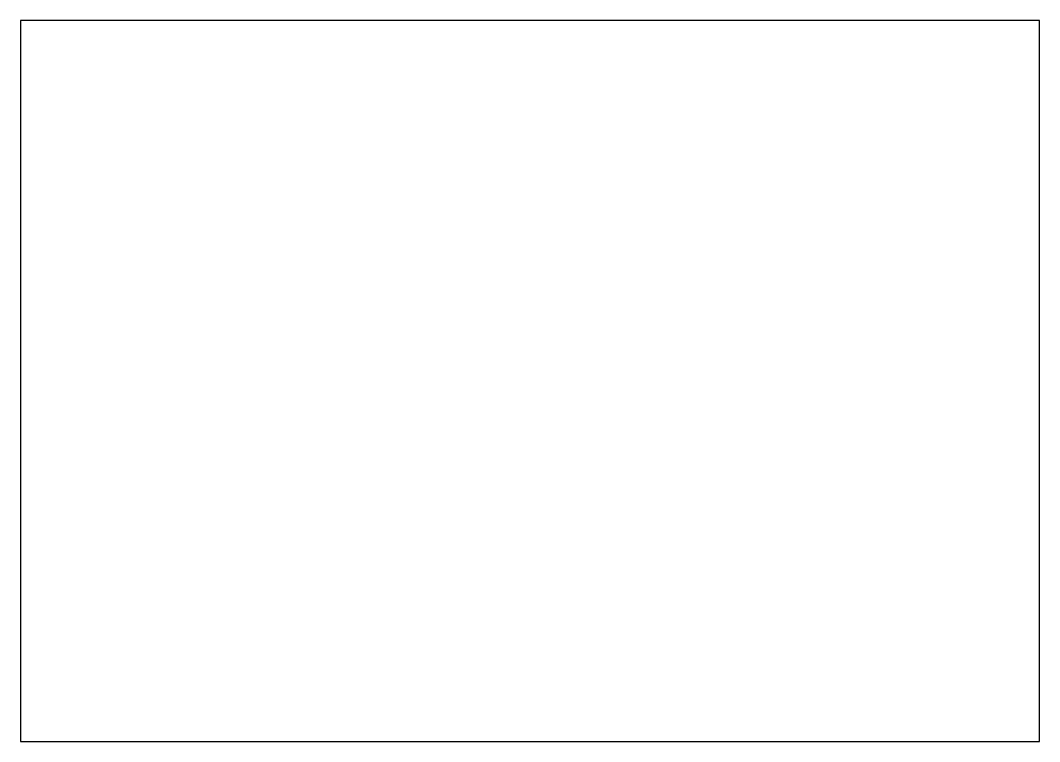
# Model space of a CAD drawing. Header units: millimetres. Extents: x 0 to 14510, y -7775 to 297.
# Drawn here: x 0 to 420, y 0 to 297 of the extents above; entities that cross this region are included whole.
import ezdxf

# ---------------------------------------------------------------- set-up
doc = ezdxf.new("R2010")
doc.units = ezdxf.units.MM
doc.layers.add('PDF20_Solid Fills', color=7, linetype='Continuous')
doc.layers.add('PDF21_Solid Fills', color=7, linetype='Continuous')

msp = doc.modelspace()

# ---------------------------------------------------------------- hatches: boundary and pattern name
at = {"layer": 'PDF20_Solid Fills', "transparency": 33554559}
h = msp.add_hatch(color=256, dxfattribs=at)
h.paths.add_polyline_path([(7.73, 10.34), (7.73, 10.34)], flags=0)
h.paths.add_polyline_path([(7.73, 10.31), (7.73, 10.31)], flags=0)
h.paths.add_polyline_path([(7.77, 10.3, 0.001027), (7.76, 10.3)], flags=0)
h.paths.add_polyline_path([(7.77, 10.3, 0.001023), (7.77, 10.31)], flags=0)
at = {"layer": 'PDF20_Solid Fills', "true_color": 0x0c0c0c, "transparency": 33554559}
h = msp.add_hatch(color=28, dxfattribs=at)
h.paths.add_polyline_path([(1.64, 6.9), (1.64, 6.9)], flags=0)
h.paths.add_polyline_path([(1.62, 6.9), (1.62, 6.9)], flags=0)
h.paths.add_polyline_path([(1.62, 6.9, 0.004253), (1.62, 6.9)], flags=0)
h.paths.add_polyline_path([(1.64, 6.9, 0.002323), (1.64, 6.9)], flags=0)
h = msp.add_hatch(color=28, dxfattribs=at)
h.paths.add_polyline_path([(1.64, 6.86), (1.64, 6.85)], flags=0)
h.paths.add_polyline_path([(1.62, 6.85), (1.62, 6.86)], flags=0)
h.paths.add_polyline_path([(1.62, 6.86, 0.011986), (1.62, 6.86)], flags=0)
h.paths.add_polyline_path([(1.64, 6.86, 0.010056), (1.64, 6.86)], flags=0)
h = msp.add_hatch(color=28, dxfattribs=at)
h.paths.add_polyline_path([(1.64, 6.83), (1.64, 6.83)], flags=0)
h.paths.add_polyline_path([(1.62, 6.83), (1.62, 6.83)], flags=0)
h.paths.add_polyline_path([(1.62, 6.84, 0.00804), (1.62, 6.83)], flags=0)
h.paths.add_polyline_path([(1.64, 6.83, 0.00611), (1.64, 6.84)], flags=0)
h = msp.add_hatch(color=28, dxfattribs=at)
h.paths.add_polyline_path([(1.67, 5.56), (1.67, 5.56)], flags=0)
h.paths.add_polyline_path([(1.66, 5.56), (1.66, 5.56)], flags=0)
h.paths.add_polyline_path([(1.66, 5.55), (1.66, 5.55)], flags=0)
h.paths.add_polyline_path([(1.66, 5.56), (1.65, 5.56)], flags=0)
h.paths.add_polyline_path([(1.66, 5.55), (1.66, 5.55)], flags=0)
h.paths.add_polyline_path([(1.67, 5.56), (1.67, 5.56)], flags=0)
h.paths.add_polyline_path([(1.67, 5.56), (1.67, 5.55)], flags=0)
h.paths.add_polyline_path([(1.67, 5.55), (1.67, 5.55)], flags=0)
h.paths.add_polyline_path([(1.67, 5.56), (1.67, 5.56)], flags=0)
h = msp.add_hatch(color=28, dxfattribs=at)
h.paths.add_polyline_path([(1.66, 4.74), (1.66, 4.74)], flags=0)
h.paths.add_polyline_path([(1.65, 4.74), (1.65, 4.74)], flags=0)
h.paths.add_polyline_path([(1.67, 4.74), (1.67, 4.73)], flags=0)
h.paths.add_polyline_path([(1.66, 4.73), (1.67, 4.73)], flags=0)
h.paths.add_polyline_path([(1.67, 4.74), (1.67, 4.74)], flags=0)
h = msp.add_hatch(color=28, dxfattribs=at)
h.paths.add_polyline_path([(1.67, 4.66), (1.67, 4.66)], flags=0)
h.paths.add_polyline_path([(1.65, 4.66), (1.65, 4.66)], flags=0)
h.paths.add_polyline_path([(1.67, 4.67), (1.67, 4.67)], flags=0)
h = msp.add_hatch(color=28, dxfattribs=at)
h.paths.add_polyline_path([(1.66, 5.53), (1.66, 5.53)], flags=0)
h.paths.add_polyline_path([(1.66, 5.53), (1.66, 5.53)], flags=0)
h.paths.add_polyline_path([(1.66, 5.53), (1.66, 5.53)], flags=0)
h.paths.add_polyline_path([(1.67, 5.53), (1.67, 5.53)], flags=0)
h.paths.add_polyline_path([(1.67, 5.53), (1.67, 5.53)], flags=0)
h.paths.add_polyline_path([(1.66, 5.53), (1.66, 5.53)], flags=0)
h.paths.add_polyline_path([(1.66, 5.53), (1.66, 5.53)], flags=0)
h.paths.add_polyline_path([(1.66, 5.52), (1.66, 5.52), (1.66, 5.52)], flags=0)
h.paths.add_polyline_path([(1.67, 5.52), (1.67, 5.52)], flags=0)
at = {"layer": 'PDF20_Solid Fills', "transparency": 33554559}
h = msp.add_hatch(color=256, dxfattribs=at)
h.paths.add_polyline_path([(1.71, 5), (1.71, 5)], flags=0)
h.paths.add_polyline_path([(1.72, 5), (1.72, 5)], flags=0)
h.paths.add_polyline_path([(1.72, 5), (1.72, 5)], flags=0)
h.paths.add_polyline_path([(1.72, 5), (1.72, 5.01)], flags=0)
h.paths.add_polyline_path([(1.71, 5), (1.71, 5)], flags=0)
h.paths.add_polyline_path([(1.71, 5), (1.71, 5)], flags=0)
h = msp.add_hatch(color=256, dxfattribs=at)
h.paths.add_polyline_path([(1.71, 4.96), (1.71, 4.96)], flags=0)
h.paths.add_polyline_path([(1.71, 4.97), (1.71, 4.97)], flags=0)
h.paths.add_polyline_path([(1.71, 4.96), (1.72, 4.96)], flags=0)
h.paths.add_polyline_path([(1.72, 4.96), (1.72, 4.96)], flags=0)
h.paths.add_polyline_path([(1.72, 4.96), (1.72, 4.96)], flags=0)
h.paths.add_polyline_path([(1.72, 4.96), (1.72, 4.96)], flags=0)
h = msp.add_hatch(color=256, dxfattribs=at)
h.paths.add_polyline_path([(1.72, 4.92), (1.72, 4.92), (1.72, 4.92)], flags=0)
h.paths.add_polyline_path([(1.72, 4.92), (1.72, 4.92), (1.72, 4.92)], flags=0)
h.paths.add_polyline_path([(1.72, 4.92), (1.72, 4.92)], flags=0)
h.paths.add_polyline_path([(1.72, 4.91), (1.72, 4.91)], flags=0)
h.paths.add_polyline_path([(1.71, 4.92), (1.71, 4.92)], flags=0)
h.paths.add_polyline_path([(1.71, 4.92), (1.71, 4.92), (1.71, 4.92), (1.71, 4.92)], flags=0)
h.paths.add_polyline_path([(1.71, 4.92), (1.71, 4.92)], flags=0)
h.paths.add_polyline_path([(1.72, 4.91), (1.72, 4.91)], flags=0)
at = {"layer": 'PDF20_Solid Fills', "true_color": 0x0c0c0c, "transparency": 33554559}
h = msp.add_hatch(color=28, dxfattribs=at)
h.paths.add_polyline_path([(1.71, 4.57), (1.71, 4.57)], flags=0)
h.paths.add_polyline_path([(1.72, 4.57), (1.72, 4.57)], flags=0)
h.paths.add_polyline_path([(1.72, 4.57), (1.72, 4.57), (1.72, 4.57)], flags=0)
h.paths.add_polyline_path([(1.71, 4.57), (1.71, 4.57), (1.71, 4.57), (1.71, 4.57)], flags=0)
h.paths.add_polyline_path([(1.71, 4.57), (1.71, 4.57), (1.71, 4.57), (1.71, 4.57)], flags=0)
h.paths.add_polyline_path([(1.72, 4.57), (1.72, 4.57)], flags=0)
h = msp.add_hatch(color=28, dxfattribs=at)
h.paths.add_polyline_path([(1.72, 4.55), (1.72, 4.55)], flags=0)
h.paths.add_polyline_path([(1.71, 4.55), (1.71, 4.55)], flags=0)
h.paths.add_polyline_path([(1.71, 4.55), (1.71, 4.55)], flags=0)
h.paths.add_polyline_path([(1.71, 4.55), (1.71, 4.55)], flags=0)
h.paths.add_polyline_path([(1.71, 4.55), (1.71, 4.55)], flags=0)
h.paths.add_polyline_path([(1.71, 4.55), (1.71, 4.55)], flags=0)
h.paths.add_polyline_path([(1.71, 4.55), (1.71, 4.55)], flags=0)
h.paths.add_polyline_path([(1.71, 4.55), (1.72, 4.55), (1.72, 4.55)], flags=0)
h.paths.add_polyline_path([(1.72, 4.55), (1.72, 4.55)], flags=0)
h.paths.add_polyline_path([(1.72, 4.55), (1.72, 4.55)], flags=0)
h = msp.add_hatch(color=28, dxfattribs=at)
h.paths.add_polyline_path([(1.73, 4.81), (1.73, 4.81)], flags=0)
h.paths.add_polyline_path([(1.73, 4.81), (1.73, 4.81)], flags=0)
h.paths.add_polyline_path([(1.73, 4.8), (1.72, 4.8)], flags=0)
h.paths.add_polyline_path([(1.72, 4.8), (1.72, 4.81)], flags=0)
h.paths.add_polyline_path([(1.72, 4.81), (1.72, 4.81)], flags=0)
h.paths.add_polyline_path([(1.72, 4.8), (1.72, 4.8), (1.73, 4.8), (1.73, 4.8)], flags=0)
h.paths.add_polyline_path([(1.73, 4.8), (1.73, 4.8)], flags=0)
h.paths.add_polyline_path([(1.73, 4.81), (1.73, 4.8)], flags=0)
h.paths.add_polyline_path([(1.73, 4.8), (1.73, 4.8)], flags=0)
h.paths.add_polyline_path([(1.73, 4.8), (1.73, 4.81)], flags=0)
at = {"layer": 'PDF20_Solid Fills', "transparency": 33554559}
h = msp.add_hatch(color=256, dxfattribs=at)
h.paths.add_polyline_path([(1.73, 6.8), (1.73, 6.8)], flags=0)
h.paths.add_polyline_path([(1.74, 6.8), (1.74, 6.8)], flags=0)
h.paths.add_polyline_path([(1.74, 6.81), (1.74, 6.81)], flags=0)
h.paths.add_polyline_path([(1.74, 6.81), (1.74, 6.81), (1.73, 6.81)], flags=0)
h.paths.add_polyline_path([(1.73, 6.81), (1.73, 6.81)], flags=0)
h.paths.add_polyline_path([(1.74, 6.81), (1.74, 6.81)], flags=0)
h.paths.add_polyline_path([(1.74, 6.81), (1.74, 6.8)], flags=0)
h.paths.add_polyline_path([(1.73, 6.81), (1.73, 6.81)], flags=0)
h.paths.add_polyline_path([(1.73, 6.81), (1.73, 6.81), (1.73, 6.81)], flags=0)
h.paths.add_polyline_path([(1.73, 6.81), (1.73, 6.81), (1.74, 6.81), (1.74, 6.81)], flags=0)
at = {"layer": 'PDF20_Solid Fills', "true_color": 0x0c0c0c, "transparency": 33554559}
h = msp.add_hatch(color=28, dxfattribs=at)
h.paths.add_polyline_path([(1.74, 4.99), (1.74, 4.99)], flags=0)
h.paths.add_polyline_path([(1.74, 4.99), (1.74, 4.99)], flags=0)
h.paths.add_polyline_path([(1.73, 4.99), (1.73, 4.99), (1.73, 4.99), (1.73, 4.99)], flags=0)
h.paths.add_polyline_path([(1.73, 4.99), (1.73, 4.99), (1.73, 4.99)], flags=0)
h.paths.add_polyline_path([(1.73, 4.99), (1.73, 4.99)], flags=0)
h.paths.add_polyline_path([(1.73, 4.99), (1.73, 4.99), (1.73, 4.99), (1.73, 4.99)], flags=0)
h = msp.add_hatch(color=28, dxfattribs=at)
h.paths.add_polyline_path([(1.73, 4.97), (1.73, 4.97)], flags=0)
h.paths.add_polyline_path([(1.74, 4.97), (1.74, 4.98)], flags=0)
h.paths.add_polyline_path([(1.73, 4.98), (1.73, 4.98)], flags=0)
h.paths.add_polyline_path([(1.74, 4.98), (1.74, 4.98), (1.74, 4.98)], flags=0)
h.paths.add_polyline_path([(1.73, 4.98), (1.73, 4.98)], flags=0)
h.paths.add_polyline_path([(1.73, 4.98), (1.73, 4.98), (1.73, 4.98)], flags=0)
h.paths.add_polyline_path([(1.73, 4.98), (1.73, 4.98), (1.73, 4.98), (1.73, 4.98)], flags=0)
h = msp.add_hatch(color=28, dxfattribs=at)
h.paths.add_polyline_path([(1.73, 4.96), (1.73, 4.96)], flags=0)
h.paths.add_polyline_path([(1.73, 4.97), (1.73, 4.97)], flags=0)
h.paths.add_polyline_path([(1.74, 4.96), (1.74, 4.96)], flags=0)
h.paths.add_polyline_path([(1.73, 4.96), (1.73, 4.96), (1.73, 4.96), (1.73, 4.96)], flags=0)
h.paths.add_polyline_path([(1.73, 4.96), (1.73, 4.96), (1.73, 4.96)], flags=0)
h.paths.add_polyline_path([(1.73, 4.97), (1.73, 4.97)], flags=0)
h.paths.add_polyline_path([(1.73, 4.97), (1.73, 4.97), (1.73, 4.97), (1.73, 4.97)], flags=0)
h = msp.add_hatch(color=28, dxfattribs=at)
h.paths.add_polyline_path([(1.73, 4.97), (1.73, 4.97)], flags=0)
h.paths.add_polyline_path([(1.74, 4.97), (1.74, 4.97)], flags=0)
h.paths.add_polyline_path([(1.73, 4.97), (1.73, 4.97)], flags=0)
h.paths.add_polyline_path([(1.74, 4.97), (1.74, 4.97)], flags=0)
h.paths.add_polyline_path([(1.73, 4.97), (1.73, 4.97), (1.73, 4.97), (1.73, 4.97)], flags=0)
h.paths.add_polyline_path([(1.73, 4.97), (1.73, 4.97)], flags=0)
h.paths.add_polyline_path([(1.73, 4.97), (1.73, 4.97), (1.73, 4.97)], flags=0)
h.paths.add_polyline_path([(1.73, 4.97), (1.73, 4.97), (1.73, 4.97), (1.73, 4.97)], flags=0)
h = msp.add_hatch(color=28, dxfattribs=at)
h.paths.add_polyline_path([(1.74, 4.95), (1.74, 4.95)], flags=0)
h.paths.add_polyline_path([(1.74, 4.95), (1.74, 4.95)], flags=0)
h.paths.add_polyline_path([(1.73, 4.94), (1.73, 4.94), (1.73, 4.94), (1.73, 4.94)], flags=0)
h.paths.add_polyline_path([(1.73, 4.94), (1.73, 4.94)], flags=0)
h.paths.add_polyline_path([(1.73, 4.95), (1.73, 4.95), (1.73, 4.95)], flags=0)
h.paths.add_polyline_path([(1.73, 4.95), (1.73, 4.95), (1.73, 4.95), (1.73, 4.95)], flags=0)
at = {"layer": 'PDF20_Solid Fills', "transparency": 33554559}
h = msp.add_hatch(color=256, dxfattribs=at)
h.paths.add_polyline_path([(1.85, 5.89), (1.85, 5.89)], flags=0)
h.paths.add_polyline_path([(1.85, 5.89), (1.85, 5.89)], flags=0)
h.paths.add_polyline_path([(1.84, 5.89), (1.84, 5.89)], flags=0)
h.paths.add_polyline_path([(1.84, 5.89), (1.84, 5.89), (1.84, 5.89), (1.84, 5.89)], flags=0)
h.paths.add_polyline_path([(1.85, 5.89), (1.85, 5.89)], flags=0)
at = {"layer": 'PDF20_Solid Fills', "true_color": 0x0c0c0c, "transparency": 33554559}
h = msp.add_hatch(color=28, dxfattribs=at)
h.paths.add_polyline_path([(2.09, 4.64), (2.08, 4.65)], flags=0)
h.paths.add_polyline_path([(2.08, 4.64), (2.08, 4.64)], flags=0)
h.paths.add_polyline_path([(2.08, 4.64), (2.08, 4.64)], flags=0)
h.paths.add_polyline_path([(2.08, 4.64), (2.08, 4.64), (2.08, 4.64)], flags=0)
h.paths.add_polyline_path([(2.08, 4.65), (2.08, 4.65)], flags=0)
h = msp.add_hatch(color=28, dxfattribs=at)
h.paths.add_polyline_path([(2.09, 4.62), (2.08, 4.62)], flags=0)
h.paths.add_polyline_path([(2.08, 4.62), (2.08, 4.62)], flags=0)
h.paths.add_polyline_path([(2.08, 4.62), (2.08, 4.62)], flags=0)
h.paths.add_polyline_path([(2.08, 4.62), (2.08, 4.62), (2.08, 4.62)], flags=0)
h.paths.add_polyline_path([(2.08, 4.62), (2.08, 4.62)], flags=0)
h = msp.add_hatch(color=28, dxfattribs=at)
h.paths.add_polyline_path([(2.08, 4.6), (2.08, 4.6)], flags=0)
h.paths.add_polyline_path([(2.08, 4.6), (2.08, 4.6)], flags=0)
h.paths.add_polyline_path([(2.08, 4.6), (2.08, 4.6)], flags=0)
h.paths.add_polyline_path([(2.08, 4.6), (2.08, 4.6)], flags=0)
h = msp.add_hatch(color=28, dxfattribs=at)
h.paths.add_polyline_path([(2.08, 4.55), (2.08, 4.55)], flags=0)
h.paths.add_polyline_path([(2.08, 4.55), (2.08, 4.55)], flags=0)
h.paths.add_polyline_path([(2.08, 4.55), (2.08, 4.55)], flags=0)
h.paths.add_polyline_path([(2.08, 4.56), (2.08, 4.56)], flags=0)
at = {"layer": 'PDF20_Solid Fills', "transparency": 33554559}
h = msp.add_hatch(color=256, dxfattribs=at)
h.paths.add_polyline_path([(2.3, 6.1), (2.3, 6.1), (2.3, 6.1)], flags=0)
h.paths.add_polyline_path([(2.3, 6.1), (2.3, 6.1), (2.3, 6.1), (2.3, 6.1), (2.3, 6.1), (2.3, 6.1)], flags=0)
h.paths.add_polyline_path([(2.3, 6.1), (2.3, 6.1)], flags=0)
h.paths.add_polyline_path([(2.3, 6.1), (2.31, 6.1)], flags=0)
h.paths.add_polyline_path([(2.31, 6.1), (2.31, 6.1)], flags=0)
h.paths.add_polyline_path([(2.31, 6.11), (2.31, 6.11)], flags=0)
h.paths.add_polyline_path([(2.31, 6.1), (2.31, 6.1)], flags=0)
h.paths.add_polyline_path([(2.3, 6.1), (2.3, 6.1), (2.3, 6.1), (2.3, 6.1), (2.3, 6.1)], flags=0)
h.paths.add_polyline_path([(2.3, 6.1), (2.3, 6.1), (2.3, 6.1)], flags=0)
h.paths.add_polyline_path([(2.31, 6.1), (2.31, 6.1)], flags=0)
h = msp.add_hatch(color=256, dxfattribs=at)
h.paths.add_polyline_path([(2.36, 6.86), (2.36, 6.86)], flags=0)
h.paths.add_polyline_path([(2.37, 6.86), (2.37, 6.86)], flags=0)
h.paths.add_polyline_path([(2.36, 6.86), (2.36, 6.86)], flags=0)
h.paths.add_polyline_path([(2.37, 6.86), (2.37, 6.86), (2.37, 6.86)], flags=0)
h.paths.add_polyline_path([(2.37, 6.86), (2.36, 6.86)], flags=0)
h.paths.add_polyline_path([(2.36, 6.86), (2.36, 6.86)], flags=0)
h.paths.add_polyline_path([(2.36, 6.86), (2.36, 6.86), (2.36, 6.86)], flags=0)
h.paths.add_polyline_path([(2.36, 6.86), (2.36, 6.86)], flags=0)
h.paths.add_polyline_path([(2.36, 6.86), (2.37, 6.86)], flags=0)
h = msp.add_hatch(color=256, dxfattribs=at)
h.paths.add_polyline_path([(2.37, 5.25), (2.38, 5.24)], flags=0)
h.paths.add_polyline_path([(2.37, 5.24), (2.37, 5.24)], flags=0)
h.paths.add_polyline_path([(2.37, 5.25), (2.37, 5.25)], flags=0)
h.paths.add_polyline_path([(2.38, 5.25), (2.38, 5.25)], flags=0)
h.paths.add_polyline_path([(2.38, 5.25), (2.38, 5.25)], flags=0)
h.paths.add_polyline_path([(2.38, 5.25), (2.38, 5.25)], flags=0)
h.paths.add_polyline_path([(2.37, 5.24), (2.38, 5.24), (2.38, 5.24)], flags=0)
h = msp.add_hatch(color=256, dxfattribs=at)
h.paths.add_polyline_path([(2.39, 6.8), (2.39, 6.8)], flags=0)
h.paths.add_polyline_path([(2.38, 6.79), (2.38, 6.79)], flags=0)
h.paths.add_polyline_path([(2.38, 6.8), (2.38, 6.8), (2.38, 6.8)], flags=0)
h.paths.add_polyline_path([(2.38, 6.79), (2.38, 6.79)], flags=0)
h.paths.add_polyline_path([(2.39, 6.8), (2.39, 6.8)], flags=0)
h = msp.add_hatch(color=256, dxfattribs=at)
h.paths.add_polyline_path([(2.42, 5.8), (2.42, 5.8)], flags=0)
h.paths.add_polyline_path([(2.42, 5.8), (2.42, 5.8), (2.41, 5.8), (2.41, 5.8)], flags=0)
h.paths.add_polyline_path([(2.43, 5.8), (2.43, 5.8)], flags=0)
h.paths.add_polyline_path([(2.43, 5.8), (2.43, 5.8)], flags=0)
h.paths.add_polyline_path([(2.43, 5.8), (2.43, 5.8)], flags=0)
h.paths.add_polyline_path([(2.43, 5.8), (2.43, 5.8)], flags=0)
h.paths.add_polyline_path([(2.43, 5.79), (2.43, 5.79)], flags=0)
h.paths.add_polyline_path([(2.42, 5.8), (2.43, 5.8), (2.43, 5.8)], flags=0)
h = msp.add_hatch(color=256, dxfattribs=at)
h.paths.add_polyline_path([(2.45, 5.06), (2.45, 5.06), (2.45, 5.06)], flags=0)
h.paths.add_polyline_path([(2.44, 5.05), (2.44, 5.05)], flags=0)
h.paths.add_polyline_path([(2.44, 5.06), (2.44, 5.06)], flags=0)
h.paths.add_polyline_path([(2.44, 5.06), (2.44, 5.06)], flags=0)
h.paths.add_polyline_path([(2.45, 5.06), (2.45, 5.06)], flags=0)
h = msp.add_hatch(color=256, dxfattribs=at)
h.paths.add_polyline_path([(2.45, 5.03), (2.45, 5.03)], flags=0)
h.paths.add_polyline_path([(2.45, 5.03), (2.45, 5.03)], flags=0)
h.paths.add_polyline_path([(2.44, 5.03), (2.44, 5.03)], flags=0)
h.paths.add_polyline_path([(2.44, 5.03), (2.44, 5.03)], flags=0)
h.paths.add_polyline_path([(2.44, 5.03), (2.44, 5.03)], flags=0)
h.paths.add_polyline_path([(2.45, 5.03), (2.45, 5.03)], flags=0)
h = msp.add_hatch(color=256, dxfattribs=at)
h.paths.add_polyline_path([(2.45, 5.02), (2.45, 5.02), (2.45, 5.02)], flags=0)
h.paths.add_polyline_path([(2.44, 5.02), (2.44, 5.02)], flags=0)
h.paths.add_polyline_path([(2.44, 5.02), (2.44, 5.02)], flags=0)
h.paths.add_polyline_path([(2.44, 5.02), (2.44, 5.02)], flags=0)
h.paths.add_polyline_path([(2.45, 5.02), (2.45, 5.02)], flags=0)
h = msp.add_hatch(color=256, dxfattribs=at)
h.paths.add_polyline_path([(2.45, 5.01), (2.45, 5.01)], flags=0)
h.paths.add_polyline_path([(2.45, 5.01), (2.45, 5.01)], flags=0)
h.paths.add_polyline_path([(2.44, 5.01), (2.44, 5.01)], flags=0)
h.paths.add_polyline_path([(2.44, 5.01), (2.44, 5.01)], flags=0)
h.paths.add_polyline_path([(2.45, 5.01), (2.45, 5.01)], flags=0)
at = {"layer": 'PDF20_Solid Fills', "true_color": 0x0c0c0c, "transparency": 33554559}
h = msp.add_hatch(color=28, dxfattribs=at)
h.paths.add_polyline_path([(3.06, 5.2), (3.06, 5.2), (3.06, 5.2)], flags=0)
h.paths.add_polyline_path([(3.06, 5.2), (3.06, 5.2)], flags=0)
h.paths.add_polyline_path([(3.06, 5.21), (3.06, 5.21)], flags=0)
h.paths.add_polyline_path([(3.06, 5.2), (3.06, 5.2)], flags=0)
h.paths.add_polyline_path([(3.06, 5.18), (3.06, 5.18)], flags=0)
h = msp.add_hatch(color=28, dxfattribs=at)
h.paths.add_polyline_path([(3.08, 7.37), (3.08, 7.37)], flags=0)
h.paths.add_polyline_path([(3.08, 7.37), (3.08, 7.37)], flags=0)
h.paths.add_polyline_path([(3.08, 7.37), (3.08, 7.36)], flags=0)
h.paths.add_polyline_path([(3.08, 7.36), (3.08, 7.36)], flags=0)
h.paths.add_polyline_path([(3.08, 7.36), (3.08, 7.36), (3.08, 7.36)], flags=0)
h.paths.add_polyline_path([(3.08, 7.36), (3.08, 7.37)], flags=0)
h = msp.add_hatch(color=28, dxfattribs=at)
h.paths.add_polyline_path([(3.08, 7.33), (3.08, 7.33)], flags=0)
h.paths.add_polyline_path([(3.08, 7.33), (3.08, 7.33)], flags=0)
h.paths.add_polyline_path([(3.08, 7.32), (3.08, 7.32)], flags=0)
h.paths.add_polyline_path([(3.08, 7.33), (3.08, 7.33)], flags=0)
h = msp.add_hatch(color=28, dxfattribs=at)
h.paths.add_polyline_path([(3.08, 7.26), (3.08, 7.26)], flags=0)
h.paths.add_polyline_path([(3.08, 7.25), (3.08, 7.25)], flags=0)
h.paths.add_polyline_path([(3.08, 7.24), (3.08, 7.24)], flags=0)
h = msp.add_hatch(color=28, dxfattribs=at)
h.paths.add_polyline_path([(3.08, 7.18), (3.08, 7.18)], flags=0)
h.paths.add_polyline_path([(3.08, 7.17), (3.08, 7.17)], flags=0)
h.paths.add_polyline_path([(3.08, 7.17), (3.08, 7.17)], flags=0)
h.paths.add_polyline_path([(3.08, 7.17), (3.08, 7.17)], flags=0)
h = msp.add_hatch(color=28, dxfattribs=at)
h.paths.add_polyline_path([(3.08, 7.14), (3.08, 7.14)], flags=0)
h.paths.add_polyline_path([(3.08, 7.14), (3.08, 7.14)], flags=0)
h.paths.add_polyline_path([(3.08, 7.13), (3.08, 7.13)], flags=0)
h.paths.add_polyline_path([(3.08, 7.14), (3.08, 7.14)], flags=0)
h = msp.add_hatch(color=28, dxfattribs=at)
h.paths.add_polyline_path([(3.09, 7.37), (3.09, 7.37)], flags=0)
h.paths.add_polyline_path([(3.09, 7.37), (3.09, 7.36)], flags=0)
h.paths.add_polyline_path([(3.09, 7.36), (3.09, 7.36)], flags=0)
h.paths.add_polyline_path([(3.09, 7.36), (3.09, 7.37)], flags=0)
h = msp.add_hatch(color=28, dxfattribs=at)
h.paths.add_polyline_path([(3.09, 7.25), (3.09, 7.25)], flags=0)
h.paths.add_polyline_path([(3.09, 7.25), (3.09, 7.25)], flags=0)
h.paths.add_polyline_path([(3.09, 7.25), (3.09, 7.26)], flags=0)
h = msp.add_hatch(color=28, dxfattribs=at)
h.paths.add_polyline_path([(3.11, 7.37), (3.12, 7.37)], flags=0)
h.paths.add_polyline_path([(3.12, 7.37), (3.12, 7.36)], flags=0)
h.paths.add_polyline_path([(3.11, 7.36), (3.11, 7.36)], flags=0)
h.paths.add_polyline_path([(3.11, 7.36), (3.11, 7.37)], flags=0)
h = msp.add_hatch(color=28, dxfattribs=at)
h.paths.add_polyline_path([(3.12, 7.25), (3.11, 7.25)], flags=0)
h.paths.add_polyline_path([(3.11, 7.25), (3.11, 7.25)], flags=0)
h.paths.add_polyline_path([(3.11, 7.25), (3.11, 7.26)], flags=0)
h = msp.add_hatch(color=28, dxfattribs=at)
h.paths.add_polyline_path([(3.11, 4.83), (3.11, 4.83)], flags=0)
h.paths.add_polyline_path([(3.12, 4.83), (3.12, 4.83)], flags=0)
h.paths.add_polyline_path([(3.11, 4.84), (3.11, 4.83)], flags=0)
h.paths.add_polyline_path([(3.13, 4.81), (3.13, 4.81)], flags=0)
h = msp.add_hatch(color=28, dxfattribs=at)
h.paths.add_polyline_path([(3.12, 5.26), (3.12, 5.26)], flags=0)
h.paths.add_polyline_path([(3.12, 5.26), (3.12, 5.26)], flags=0)
h.paths.add_polyline_path([(3.12, 5.27), (3.12, 5.27)], flags=0)
h = msp.add_hatch(color=28, dxfattribs=at)
h.paths.add_polyline_path([(3.12, 5.2), (3.12, 5.19)], flags=0)
h.paths.add_polyline_path([(3.12, 5.19), (3.12, 5.19)], flags=0)
h.paths.add_polyline_path([(3.12, 5.18), (3.12, 5.18)], flags=0)
h.paths.add_polyline_path([(3.12, 5.18), (3.12, 5.18)], flags=0)
h = msp.add_hatch(color=28, dxfattribs=at)
h.paths.add_polyline_path([(3.14, 5.49), (3.14, 5.49)], flags=0)
h.paths.add_polyline_path([(3.13, 5.49), (3.13, 5.49)], flags=0)
h.paths.add_polyline_path([(3.13, 5.49), (3.13, 5.49)], flags=0)
h = msp.add_hatch(color=28, dxfattribs=at)
h.paths.add_polyline_path([(3.13, 5.42), (3.14, 5.42)], flags=0)
h.paths.add_polyline_path([(3.14, 5.41), (3.14, 5.41)], flags=0)
h.paths.add_polyline_path([(3.13, 5.41), (3.13, 5.41)], flags=0)
h.paths.add_polyline_path([(3.13, 5.42), (3.13, 5.42)], flags=0)
h = msp.add_hatch(color=28, dxfattribs=at)
h.paths.add_polyline_path([(3.14, 5.19), (3.14, 5.19)], flags=0)
h.paths.add_polyline_path([(3.14, 5.18), (3.14, 5.18)], flags=0)
h.paths.add_polyline_path([(3.14, 5.18), (3.14, 5.18)], flags=0)
h.paths.add_polyline_path([(3.13, 5.18), (3.13, 5.18)], flags=0)
h.paths.add_polyline_path([(3.13, 5.19), (3.13, 5.19)], flags=0)
h = msp.add_hatch(color=28, dxfattribs=at)
h.paths.add_polyline_path([(3.15, 4.82), (3.15, 4.82)], flags=0)
h.paths.add_polyline_path([(3.15, 4.81), (3.15, 4.81)], flags=0)
h.paths.add_polyline_path([(3.14, 4.81), (3.14, 4.81)], flags=0)
h.paths.add_polyline_path([(3.14, 4.81), (3.14, 4.81)], flags=0)
h.paths.add_polyline_path([(3.14, 4.82), (3.14, 4.82)], flags=0)
h = msp.add_hatch(color=28, dxfattribs=at)
h.paths.add_polyline_path([(3.17, 6.87), (3.17, 6.87)], flags=0)
h.paths.add_polyline_path([(3.18, 6.87), (3.18, 6.87)], flags=0)
h.paths.add_polyline_path([(3.17, 6.87), (3.17, 6.87)], flags=0)
h.paths.add_polyline_path([(3.17, 6.88), (3.17, 6.88)], flags=0)
h.paths.add_polyline_path([(3.18, 6.88), (3.18, 6.88)], flags=0)
h = msp.add_hatch(color=28, dxfattribs=at)
h.paths.add_polyline_path([(3.18, 4.83), (3.18, 4.83)], flags=0)
h.paths.add_polyline_path([(3.18, 4.82), (3.18, 4.82)], flags=0)
h.paths.add_polyline_path([(3.18, 4.81), (3.18, 4.81)], flags=0)
h.paths.add_polyline_path([(3.18, 4.81), (3.18, 4.81)], flags=0)
h = msp.add_hatch(color=28, dxfattribs=at)
h.paths.add_polyline_path([(3.2, 4.82), (3.2, 4.82)], flags=0)
h.paths.add_polyline_path([(3.2, 4.81), (3.2, 4.81)], flags=0)
h.paths.add_polyline_path([(3.19, 4.81), (3.19, 4.81)], flags=0)
h.paths.add_polyline_path([(3.19, 4.81), (3.19, 4.81)], flags=0)
h.paths.add_polyline_path([(3.19, 4.82), (3.19, 4.82)], flags=0)
h = msp.add_hatch(color=28, dxfattribs=at)
h.paths.add_polyline_path([(3.19, 4.61), (3.19, 4.61)], flags=0)
h.paths.add_polyline_path([(3.2, 4.61), (3.2, 4.61)], flags=0)
h.paths.add_polyline_path([(3.19, 4.61), (3.19, 4.61)], flags=0)
h = msp.add_hatch(color=28, dxfattribs=at)
h.paths.add_polyline_path([(3.28, 6.57), (3.28, 6.57)], flags=0)
h.paths.add_polyline_path([(3.27, 6.56), (3.27, 6.56)], flags=0)
h.paths.add_polyline_path([(3.27, 6.56), (3.27, 6.56)], flags=0)
h.paths.add_polyline_path([(3.27, 6.57), (3.27, 6.57)], flags=0)
h.paths.add_polyline_path([(3.27, 6.56), (3.27, 6.56)], flags=0)
h.paths.add_polyline_path([(3.28, 6.56), (3.28, 6.56)], flags=0)
h.paths.add_polyline_path([(3.28, 6.56), (3.28, 6.56)], flags=0)
h.paths.add_polyline_path([(3.28, 6.56), (3.28, 6.56)], flags=0)
h = msp.add_hatch(color=28, dxfattribs=at)
h.paths.add_polyline_path([(3.42, 5.92), (3.42, 5.92)], flags=0)
h.paths.add_polyline_path([(3.42, 5.92), (3.42, 5.92)], flags=0)
h.paths.add_polyline_path([(3.42, 5.91), (3.42, 5.91), (3.42, 5.91)], flags=0)
h.paths.add_polyline_path([(3.42, 5.92), (3.42, 5.92)], flags=0)
h.paths.add_polyline_path([(3.43, 5.91), (3.43, 5.91)], flags=0)
h.paths.add_polyline_path([(3.43, 5.91), (3.43, 5.91)], flags=0)
h.paths.add_polyline_path([(3.43, 5.91), (3.43, 5.91)], flags=0)
h.paths.add_polyline_path([(3.43, 5.92), (3.43, 5.92)], flags=0)
h.paths.add_polyline_path([(3.42, 5.92), (3.42, 5.92), (3.42, 5.92)], flags=0)
h.paths.add_polyline_path([(3.42, 5.91), (3.42, 5.91), (3.42, 5.91), (3.42, 5.91)], flags=0)
h.paths.add_polyline_path([(3.42, 5.91), (3.42, 5.91)], flags=0)
h = msp.add_hatch(color=28, dxfattribs=at)
h.paths.add_polyline_path([(3.75, 6.57), (3.74, 6.57)], flags=0)
h.paths.add_polyline_path([(3.74, 6.57), (3.74, 6.57)], flags=0)
h.paths.add_polyline_path([(3.74, 6.58), (3.74, 6.58)], flags=0)
h.paths.add_polyline_path([(3.74, 6.58), (3.75, 6.58)], flags=0)
h.paths.add_polyline_path([(3.75, 6.58), (3.75, 6.58)], flags=0)
h = msp.add_hatch(color=28, dxfattribs=at)
h.paths.add_polyline_path([(3.75, 6), (3.75, 6)], flags=0)
h.paths.add_polyline_path([(3.75, 6), (3.74, 6)], flags=0)
h.paths.add_polyline_path([(3.74, 6), (3.74, 6)], flags=0)
h.paths.add_polyline_path([(3.74, 6.01), (3.74, 6.01)], flags=0)
h.paths.add_polyline_path([(3.74, 6.01), (3.75, 6.01)], flags=0)
h = msp.add_hatch(color=28, dxfattribs=at)
h.paths.add_polyline_path([(3.74, 5.66), (3.74, 5.66)], flags=0)
h.paths.add_polyline_path([(3.74, 5.66), (3.74, 5.66)], flags=0)
h.paths.add_polyline_path([(3.75, 5.66), (3.75, 5.66)], flags=0)
h.paths.add_polyline_path([(3.74, 5.66), (3.74, 5.66), (3.74, 5.66)], flags=0)
h.paths.add_polyline_path([(3.74, 5.66), (3.74, 5.66)], flags=0)
h.paths.add_polyline_path([(3.74, 5.66), (3.74, 5.66)], flags=0)
h = msp.add_hatch(color=28, dxfattribs=at)
h.paths.add_polyline_path([(4.58, 7.07), (4.58, 7.07)], flags=0)
h.paths.add_polyline_path([(4.58, 7.06), (4.58, 7.06)], flags=0)
h.paths.add_polyline_path([(4.58, 7.07), (4.58, 7.07), (4.57, 7.07), (4.57, 7.07)], flags=0)
h.paths.add_polyline_path([(4.59, 7.06), (4.6, 7.06)], flags=0)
h.paths.add_polyline_path([(4.6, 7.07), (4.59, 7.07)], flags=0)
h.paths.add_polyline_path([(4.59, 7.06), (4.59, 7.06)], flags=0)
h.paths.add_polyline_path([(4.59, 7.06), (4.59, 7.06)], flags=0)
h.paths.add_polyline_path([(4.59, 7.06), (4.59, 7.06)], flags=0)
h.paths.add_polyline_path([(4.59, 7.07), (4.59, 7.07)], flags=0)
h = msp.add_hatch(color=28, dxfattribs=at)
h.paths.add_polyline_path([(4.73, 5.06), (4.73, 5.06)], flags=0)
h.paths.add_polyline_path([(4.72, 5.06), (4.72, 5.06)], flags=0)
h.paths.add_polyline_path([(4.72, 5.06), (4.72, 5.06)], flags=0)
at = {"layer": 'PDF20_Solid Fills', "transparency": 33554559}
h = msp.add_hatch(color=256, dxfattribs=at)
h.paths.add_polyline_path([(4.75, 5.97), (4.75, 5.97)], flags=0)
h.paths.add_polyline_path([(4.77, 5.97), (4.77, 5.97)], flags=0)
h.paths.add_polyline_path([(4.77, 5.97), (4.77, 5.97)], flags=0)
h.paths.add_polyline_path([(4.77, 5.97), (4.77, 5.97)], flags=0)
h.paths.add_polyline_path([(4.77, 5.96), (4.77, 5.96)], flags=0)
h.paths.add_polyline_path([(4.76, 5.96), (4.76, 5.96)], flags=0)
h.paths.add_polyline_path([(4.76, 5.97), (4.76, 5.97)], flags=0)
h = msp.add_hatch(color=256, dxfattribs=at)
h.paths.add_polyline_path([(5.09, 5.98), (5.08, 5.98)], flags=0)
h.paths.add_polyline_path([(5.08, 5.97), (5.08, 5.97)], flags=0)
h.paths.add_polyline_path([(5.08, 5.98), (5.08, 5.98), (5.07, 5.98), (5.07, 5.98)], flags=0)
h.paths.add_polyline_path([(5.09, 5.97), (5.09, 5.97)], flags=0)
h.paths.add_polyline_path([(5.09, 5.97), (5.09, 5.97), (5.09, 5.97)], flags=0)
h.paths.add_polyline_path([(5.09, 5.98), (5.09, 5.98)], flags=0)
h = msp.add_hatch(color=256, dxfattribs=at)
h.paths.add_polyline_path([(5.15, 5.98), (5.15, 5.98)], flags=0)
h.paths.add_polyline_path([(5.15, 5.98), (5.15, 5.98)], flags=0)
h.paths.add_polyline_path([(5.16, 5.98), (5.16, 5.98)], flags=0)
h.paths.add_polyline_path([(5.15, 5.98), (5.15, 5.98)], flags=0)
h.paths.add_polyline_path([(5.15, 5.97), (5.15, 5.97)], flags=0)
h = msp.add_hatch(color=256, dxfattribs=at)
h.paths.add_polyline_path([(5.17, 7.02, 0.003787), (5.17, 7.02)], flags=0)
h.paths.add_polyline_path([(5.17, 7.02), (5.17, 7.02)], flags=0)
h.paths.add_polyline_path([(5.17, 7.01), (5.16, 7.01)], flags=0)
h.paths.add_polyline_path([(5.16, 7.02), (5.16, 7.02)], flags=0)
h.paths.add_polyline_path([(5.18, 7.02), (5.18, 7.02)], flags=0)
h.paths.add_polyline_path([(5.17, 7.02), (5.17, 7.02)], flags=0)
h.paths.add_polyline_path([(5.17, 7.02), (5.17, 7.02)], flags=0)
h.paths.add_polyline_path([(5.17, 7.01), (5.17, 7.01)], flags=0)
h.paths.add_polyline_path([(5.18, 7.01), (5.18, 7.01)], flags=0)
h.paths.add_polyline_path([(5.18, 7.02), (5.18, 7.02)], flags=0)
at = {"layer": 'PDF20_Solid Fills', "true_color": 0x0c0c0c, "transparency": 33554559}
h = msp.add_hatch(color=28, dxfattribs=at)
h.paths.add_polyline_path([(5.19, 7.07), (5.19, 7.07), (5.19, 7.07), (5.19, 7.07)], flags=0)
h.paths.add_polyline_path([(5.21, 7.06), (5.21, 7.06)], flags=0)
h.paths.add_polyline_path([(5.21, 7.07), (5.21, 7.07)], flags=0)
h.paths.add_polyline_path([(5.2, 7.07), (5.2, 7.07)], flags=0)
h.paths.add_polyline_path([(5.21, 7.06), (5.21, 7.06)], flags=0)
h.paths.add_polyline_path([(5.2, 7.06), (5.2, 7.06)], flags=0)
h.paths.add_polyline_path([(5.2, 7.07), (5.2, 7.07)], flags=0)
at = {"layer": 'PDF20_Solid Fills', "transparency": 33554559}
h = msp.add_hatch(color=256, dxfattribs=at)
h.paths.add_polyline_path([(5.4, 4.99), (5.4, 4.99)], flags=0)
h.paths.add_polyline_path([(5.4, 4.99), (5.4, 4.99)], flags=0)
h.paths.add_polyline_path([(5.4, 4.99), (5.4, 4.99)], flags=0)
h.paths.add_polyline_path([(5.4, 4.98), (5.4, 4.98)], flags=0)
h.paths.add_polyline_path([(5.4, 4.99), (5.4, 4.99)], flags=0)
h.paths.add_polyline_path([(5.41, 4.98), (5.41, 4.98)], flags=0)
h.paths.add_polyline_path([(5.41, 4.98), (5.41, 4.98)], flags=0)
h.paths.add_polyline_path([(5.39, 4.99), (5.39, 4.99)], flags=0)
h.paths.add_polyline_path([(5.39, 4.99), (5.39, 4.98)], flags=0)
at = {"layer": 'PDF20_Solid Fills', "true_color": 0x0c0c0c, "transparency": 33554559}
h = msp.add_hatch(color=28, dxfattribs=at)
h.paths.add_polyline_path([(5.47, 5.06), (5.47, 5.06)], flags=0)
h.paths.add_polyline_path([(5.46, 5.06), (5.46, 5.06)], flags=0)
h.paths.add_polyline_path([(5.46, 5.06), (5.46, 5.06)], flags=0)
at = {"layer": 'PDF20_Solid Fills', "transparency": 33554559}
h = msp.add_hatch(color=256, dxfattribs=at)
h.paths.add_polyline_path([(5.49, 7.01), (5.49, 7.01)], flags=0)
h.paths.add_polyline_path([(5.49, 7.01), (5.49, 7.01)], flags=0)
h.paths.add_polyline_path([(5.48, 7.01), (5.48, 7.01)], flags=0)
h.paths.add_polyline_path([(5.49, 7.01), (5.49, 7.01)], flags=0)
h.paths.add_polyline_path([(5.49, 7), (5.49, 7)], flags=0)
h.paths.add_polyline_path([(5.5, 7.01), (5.5, 7.01)], flags=0)
h.paths.add_polyline_path([(5.5, 7), (5.5, 7)], flags=0)
h.paths.add_polyline_path([(5.5, 7.01), (5.5, 7.01)], flags=0)
h.paths.add_polyline_path([(5.48, 7.01), (5.48, 7.01)], flags=0)
h.paths.add_polyline_path([(5.48, 7.01), (5.48, 7)], flags=0)
h = msp.add_hatch(color=256, dxfattribs=at)
h.paths.add_polyline_path([(5.53, 5.97), (5.53, 5.97)], flags=0)
h.paths.add_polyline_path([(5.53, 5.97), (5.53, 5.97)], flags=0)
h.paths.add_polyline_path([(5.55, 5.97), (5.55, 5.97)], flags=0)
h.paths.add_polyline_path([(5.55, 5.97), (5.55, 5.97)], flags=0)
h.paths.add_polyline_path([(5.55, 5.97), (5.55, 5.97)], flags=0)
h.paths.add_polyline_path([(5.55, 5.96), (5.55, 5.96)], flags=0)
h.paths.add_polyline_path([(5.54, 5.96), (5.54, 5.96), (5.54, 5.96)], flags=0)
h.paths.add_polyline_path([(5.54, 5.97), (5.54, 5.97)], flags=0)
h = msp.add_hatch(color=256, dxfattribs=at)
h.paths.add_polyline_path([(5.56, 5.97), (5.56, 5.97)], flags=0)
h.paths.add_polyline_path([(5.56, 5.97), (5.56, 5.97)], flags=0)
h.paths.add_polyline_path([(5.58, 5.96), (5.58, 5.96)], flags=0)
h.paths.add_polyline_path([(5.58, 5.97), (5.58, 5.97)], flags=0)
h.paths.add_polyline_path([(5.58, 5.97), (5.58, 5.97)], flags=0)
h.paths.add_polyline_path([(5.58, 5.97), (5.58, 5.97)], flags=0)
h.paths.add_polyline_path([(5.58, 5.96), (5.58, 5.96)], flags=0)
h.paths.add_polyline_path([(5.57, 5.96), (5.57, 5.96)], flags=0)
h.paths.add_polyline_path([(5.57, 5.97), (5.57, 5.97)], flags=0)
h = msp.add_hatch(color=256, dxfattribs=at)
h.paths.add_polyline_path([(5.66, 5.97), (5.66, 5.97)], flags=0)
h.paths.add_polyline_path([(5.68, 5.97), (5.68, 5.97)], flags=0)
h.paths.add_polyline_path([(5.67, 5.97), (5.67, 5.97)], flags=0)
h.paths.add_polyline_path([(5.67, 5.97), (5.67, 5.97)], flags=0)
h.paths.add_polyline_path([(5.67, 5.96), (5.67, 5.96), (5.67, 5.96)], flags=0)
h = msp.add_hatch(color=256, dxfattribs=at)
h.paths.add_polyline_path([(5.7, 5.96), (5.7, 5.96)], flags=0)
h.paths.add_polyline_path([(5.7, 5.97), (5.7, 5.97)], flags=0)
h.paths.add_polyline_path([(5.71, 5.97), (5.71, 5.97)], flags=0)
h.paths.add_polyline_path([(5.7, 5.97), (5.7, 5.97)], flags=0)
h.paths.add_polyline_path([(5.7, 5.97), (5.7, 5.97)], flags=0)
h.paths.add_polyline_path([(5.7, 5.96), (5.7, 5.96)], flags=0)
h = msp.add_hatch(color=256, dxfattribs=at)
h.paths.add_polyline_path([(7.1, 5.98), (7.1, 5.98)], flags=0)
h.paths.add_polyline_path([(7.1, 5.99), (7.09, 5.99), (7.09, 5.99)], flags=0)
h.paths.add_polyline_path([(7.07, 5.99), (7.06, 5.99)], flags=0)
h.paths.add_polyline_path([(7.1, 5.97, 0.005137), (7.1, 5.96)], flags=0)
h = msp.add_hatch(color=256, dxfattribs=at)
h.paths.add_polyline_path([(7.31, 8.34, 0.000018), (7.31, 8.34)], flags=0)
h.paths.add_polyline_path([(7.35, 8.35, 0.001022), (7.35, 8.34)], flags=0)
h.paths.add_polyline_path([(7.38, 8.31), (7.39, 8.31)], flags=0)
h = msp.add_hatch(color=256, dxfattribs=at)
h.paths.add_polyline_path([(7.53, 8.35, 0.001018), (7.53, 8.34)], flags=0)
h.paths.add_polyline_path([(7.56, 8.31), (7.57, 8.31)], flags=0)
h = msp.add_hatch(color=256, dxfattribs=at)
h.paths.add_polyline_path([(3.56, 0.72), (3.55, 0.72), (3.55, 0.72)], flags=0)
h.paths.add_polyline_path([(3.55, 0.71, 0.002823), (3.55, 0.72)], flags=0)
h.paths.add_polyline_path([(3.49, 0.72, 0.003595), (3.5, 0.72)], flags=0)
h.paths.add_polyline_path([(3.5, 0.72), (3.48, 0.72)], flags=0)
at = {"layer": 'PDF20_Solid Fills', "true_color": 0x0c0c0c, "transparency": 33554559}
h = msp.add_hatch(color=28, dxfattribs=at)
h.paths.add_polyline_path([(3.99, 3.6, 0.005119), (3.99, 3.59)], flags=0)
h.paths.add_polyline_path([(3.97, 3.59), (3.97, 3.59)], flags=0)
h.paths.add_polyline_path([(3.99, 3.59), (3.99, 3.59)], flags=0)
at = {"layer": 'PDF20_Solid Fills', "transparency": 33554559}
h = msp.add_hatch(color=256, dxfattribs=at)
h.paths.add_polyline_path([(7.22, 2.33), (7.22, 2.33), (7.22, 2.33)], flags=0)
h.paths.add_polyline_path([(7.19, 2.32), (7.19, 2.32)], flags=0)
h.paths.add_polyline_path([(7.19, 2.33), (7.18, 2.33)], flags=0)
h = msp.add_hatch(color=256, dxfattribs=at)
h.paths.add_polyline_path([(7.19, 2.04), (7.18, 2.04)], flags=0)
h.paths.add_polyline_path([(7.22, 2.03), (7.22, 2.03)], flags=0)
h.paths.add_polyline_path([(7.22, 2.01), (7.22, 2.01)], flags=0)
h = msp.add_hatch(color=256, dxfattribs=at)
h.paths.add_polyline_path([(7.22, 1.78), (7.22, 1.78)], flags=0)
h.paths.add_polyline_path([(7.22, 1.78), (7.22, 1.78), (7.22, 1.78)], flags=0)
h.paths.add_polyline_path([(7.19, 1.78), (7.18, 1.78)], flags=0)
at = {"layer": 'PDF21_Solid Fills', "transparency": 33554559}
h = msp.add_hatch(color=256, dxfattribs=at)
h.paths.add_polyline_path([(3.32, 8.83), (3.31, 8.83)], flags=0)
h.paths.add_polyline_path([(3.33, 8.82), (3.33, 8.82)], flags=0)
h.paths.add_polyline_path([(3.33, 8.82, 0.001355), (3.33, 8.82)], flags=0)
h = msp.add_hatch(color=256, dxfattribs=at)
h.paths.add_polyline_path([(4.5, 8.83), (4.5, 8.83)], flags=0)
h.paths.add_polyline_path([(4.52, 8.81), (4.52, 8.81)], flags=0)
h.paths.add_polyline_path([(4.52, 8.82), (4.52, 8.82)], flags=0)
h = msp.add_hatch(color=256, dxfattribs=at)
h.paths.add_polyline_path([(7.73, 10.34), (7.73, 10.34)], flags=0)
h.paths.add_polyline_path([(7.73, 10.31), (7.73, 10.31)], flags=0)
h.paths.add_polyline_path([(7.77, 10.3, 0.001027), (7.76, 10.3)], flags=0)
h.paths.add_polyline_path([(7.77, 10.3, 0.001023), (7.77, 10.31)], flags=0)
at = {"layer": 'PDF21_Solid Fills', "true_color": 0x0c0c0c, "transparency": 33554559}
h = msp.add_hatch(color=28, dxfattribs=at)
h.paths.add_polyline_path([(2.15, 4.52, 0.000102), (2.15, 4.52)], flags=0)
h.paths.add_polyline_path([(2.15, 4.55, 0.002843), (2.15, 4.55)], flags=0)
at = {"layer": 'PDF21_Solid Fills', "transparency": 33554559}
h = msp.add_hatch(color=256, dxfattribs=at)
h.paths.add_polyline_path([(3.22, 4.79, 0.005137), (3.21, 4.79)], flags=0)
h.paths.add_polyline_path([(3.26, 4.79, 0.005394), (3.25, 4.79)], flags=0)
h.paths.add_polyline_path([(3.25, 4.82, 0.000257), (3.26, 4.81)], flags=0)
h.paths.add_polyline_path([(3.22, 4.8, 0.004253), (3.22, 4.79)], flags=0)
h.paths.add_polyline_path([(3.22, 4.81, 0.000387), (3.22, 4.81)], flags=0)
h = msp.add_hatch(color=256, dxfattribs=at)
h.paths.add_polyline_path([(3.32, 7.98), (3.31, 7.98)], flags=0)
h.paths.add_polyline_path([(3.33, 7.98), (3.33, 7.98)], flags=0)
h.paths.add_polyline_path([(3.33, 7.98, 0.000898), (3.33, 7.98)], flags=0)
h = msp.add_hatch(color=256, dxfattribs=at)
h.paths.add_polyline_path([(4.5, 7.98), (4.5, 7.98)], flags=0)
h.paths.add_polyline_path([(4.52, 7.98), (4.52, 7.98)], flags=0)
h.paths.add_polyline_path([(4.52, 7.98, 0.002253), (4.52, 7.98)], flags=0)
h = msp.add_hatch(color=256, dxfattribs=at)
h.paths.add_polyline_path([(7.1, 5.98), (7.1, 5.98)], flags=0)
h.paths.add_polyline_path([(7.1, 5.99), (7.09, 5.99), (7.09, 5.99)], flags=0)
h.paths.add_polyline_path([(7.07, 5.99), (7.06, 5.99)], flags=0)
h.paths.add_polyline_path([(7.1, 5.97, 0.005137), (7.1, 5.96)], flags=0)
h = msp.add_hatch(color=256, dxfattribs=at)
h.paths.add_polyline_path([(7.31, 8.34, 0.000018), (7.31, 8.34)], flags=0)
h.paths.add_polyline_path([(7.35, 8.35, 0.001022), (7.35, 8.34)], flags=0)
h.paths.add_polyline_path([(7.38, 8.31), (7.39, 8.31)], flags=0)
h = msp.add_hatch(color=256, dxfattribs=at)
h.paths.add_polyline_path([(7.53, 8.35, 0.001018), (7.53, 8.34)], flags=0)
h.paths.add_polyline_path([(7.56, 8.31), (7.57, 8.31)], flags=0)
at = {"layer": 'PDF21_Solid Fills', "true_color": 0x0c0c0c, "transparency": 33554559}
h = msp.add_hatch(color=28, dxfattribs=at)
h.paths.add_polyline_path([(2.2, 3.64, 0.00488), (2.2, 3.64)], flags=0)
h.paths.add_polyline_path([(2.2, 3.64), (2.19, 3.64)], flags=0)
h.paths.add_polyline_path([(2.23, 3.61), (2.23, 3.61)], flags=0)
at = {"layer": 'PDF21_Solid Fills', "transparency": 33554559}
h = msp.add_hatch(color=256, dxfattribs=at)
h.paths.add_polyline_path([(3.56, 0.72), (3.55, 0.72), (3.55, 0.72)], flags=0)
h.paths.add_polyline_path([(3.55, 0.71, 0.002823), (3.55, 0.72)], flags=0)
h.paths.add_polyline_path([(3.49, 0.72, 0.003595), (3.5, 0.72)], flags=0)
h.paths.add_polyline_path([(3.5, 0.72), (3.48, 0.72)], flags=0)
h = msp.add_hatch(color=256, dxfattribs=at)
h.paths.add_polyline_path([(5.07, 4.1), (5.06, 4.1)], flags=0)
h.paths.add_polyline_path([(5.1, 4.08, 0.011519), (5.11, 4.08)], flags=0)
h.paths.add_polyline_path([(5.09, 4.08), (5.09, 4.08)], flags=0)
h = msp.add_hatch(color=256, dxfattribs=at)
h.paths.add_polyline_path([(7.22, 2.33), (7.22, 2.33), (7.22, 2.33)], flags=0)
h.paths.add_polyline_path([(7.19, 2.32), (7.19, 2.32)], flags=0)
h.paths.add_polyline_path([(7.19, 2.33), (7.18, 2.33)], flags=0)
h = msp.add_hatch(color=256, dxfattribs=at)
h.paths.add_polyline_path([(7.19, 2.04), (7.18, 2.04)], flags=0)
h.paths.add_polyline_path([(7.22, 2.03), (7.22, 2.03)], flags=0)
h.paths.add_polyline_path([(7.22, 2.01), (7.22, 2.01)], flags=0)
h = msp.add_hatch(color=256, dxfattribs=at)
h.paths.add_polyline_path([(7.22, 1.78), (7.22, 1.78)], flags=0)
h.paths.add_polyline_path([(7.22, 1.78), (7.22, 1.78), (7.22, 1.78)], flags=0)
h.paths.add_polyline_path([(7.19, 1.78), (7.18, 1.78)], flags=0)
h = msp.add_hatch(color=256, dxfattribs=at)
h.paths.add_polyline_path([(7.45, 3.32), (7.45, 3.32)], flags=0)
h.paths.add_polyline_path([(7.44, 3.28), (7.44, 3.28), (7.44, 3.29)], flags=0)
h.paths.add_polyline_path([(7.46, 3.32), (7.45, 3.32)], flags=0)

# ---------------------------------------------------------------- linework, layer by layer
msp.add_lwpolyline([(0, 0), (420, 0), (420, 297), (0, 297), (0, 0)])

doc.saveas('drawing.dxf')
